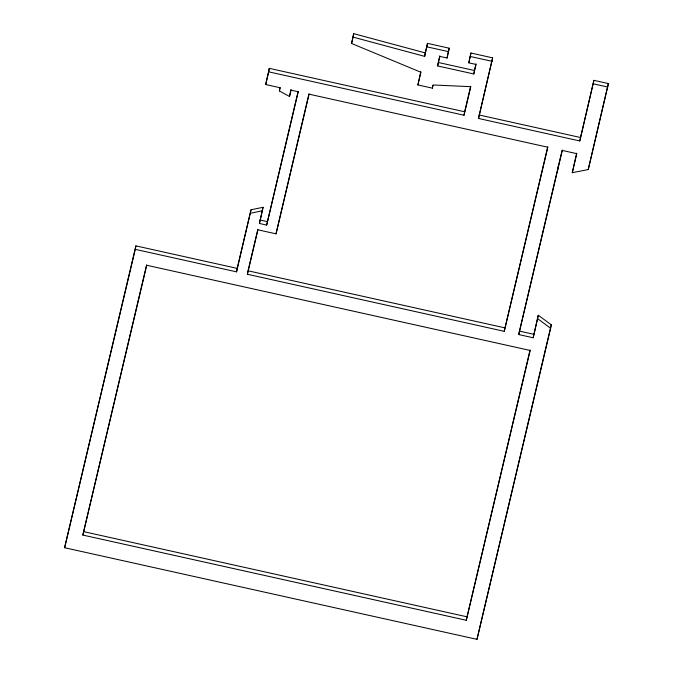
<?xml version="1.0" encoding="UTF-8"?>
<svg xmlns="http://www.w3.org/2000/svg" width="673" height="673" viewBox="0 0 673 673"><rect width="100%" height="100%" fill="white"/><g stroke="black" fill="none" stroke-linecap="round" stroke-linejoin="round"><path stroke-width="1.01" d="M562.191 149.97L518.706 334.548L533.176 337.762L538.291 315.242L551.254 324.807L550.649 328.281L476.989 639.35L64.616 547.721L135.879 245.872L237.165 268.376L236.56 271.85L135.281 249.346L135.879 245.872M82.846 535.069L146.739 265.263L530.173 350.456L466.271 620.262L82.846 535.069L146.613 264.851M237.165 268.376L251.037 209.774L263.05 207.301L259.442 223.478L266.676 225.085L298.248 91.764L291.014 90.157L289.508 96.508L279.404 90.922L280.161 87.751L265.692 84.537L269.301 68.36L464.631 111.768L464.034 115.243L268.695 71.834L269.301 68.36M236.56 271.85L251.037 209.774M247.412 274.264L257.936 229.821L276.023 233.842L309.1 94.178L547.839 147.227L504.237 331.326L247.412 274.264L247.866 271.656M279.404 90.922L280.01 87.448M259.442 223.478L263.05 207.301M266.676 225.085L298.122 91.343M289.508 96.508L290.972 89.408M276.023 233.842L308.974 93.766M464.034 115.243L470.797 86.674L433.118 84.983L432.369 88.155L417.899 84.941L420.903 72.247L351.567 43.476L353.67 33.65L425.26 52.898L424.663 56.372L353.073 37.124L353.67 33.65M417.899 84.941L420.81 71.7M424.663 56.372L427.523 43.375L449.219 48.195L447.116 58.021L439.881 56.414L437.627 65.937L473.8 73.971L476.055 64.448L468.82 62.841L470.923 53.024L492.628 57.844L478.503 118.456L579.781 140.96L593.914 80.348L608.384 83.561L588.236 169.571L572.269 172.7L576.66 153.192M432.369 88.155L432.815 85.547M437.627 65.937L438.232 62.463L474.406 70.497L473.8 73.971M447.116 58.021L447.722 54.547M468.82 62.841L470.923 53.024M478.503 118.456L492.628 57.844M504.237 331.326L547.713 146.823M466.271 620.262L530.046 350.044M557.799 169.487L558.397 166.012M476.989 639.35L551.254 324.807M533.176 337.762L538.291 315.242M579.781 140.96L593.914 80.348M588.236 169.571L608.384 83.561M64.616 547.721L135.281 249.346M265.692 84.537L268.695 71.834M257.818 229.384L248.017 270.79L504.843 327.852M351.567 43.476L353.073 37.124M425.26 52.898L427.523 43.375M438.451 61.512L439.805 55.8M447.932 53.638L449.219 48.195M464.631 111.768L470.671 86.262M474.406 70.497L475.979 63.834M518.706 334.548L562.308 150.441L576.778 153.654L572.269 172.7M250.44 213.248L262.445 210.784M426.918 46.849L448.622 51.67M470.326 56.498L492.03 61.319M593.317 83.822L607.786 87.036M479.1 114.982L580.387 137.485M260.039 220.004L267.274 221.61M519.312 331.074L533.773 334.288M83.444 531.594L466.877 616.788M537.685 318.716L550.649 328.281"/></g></svg>
